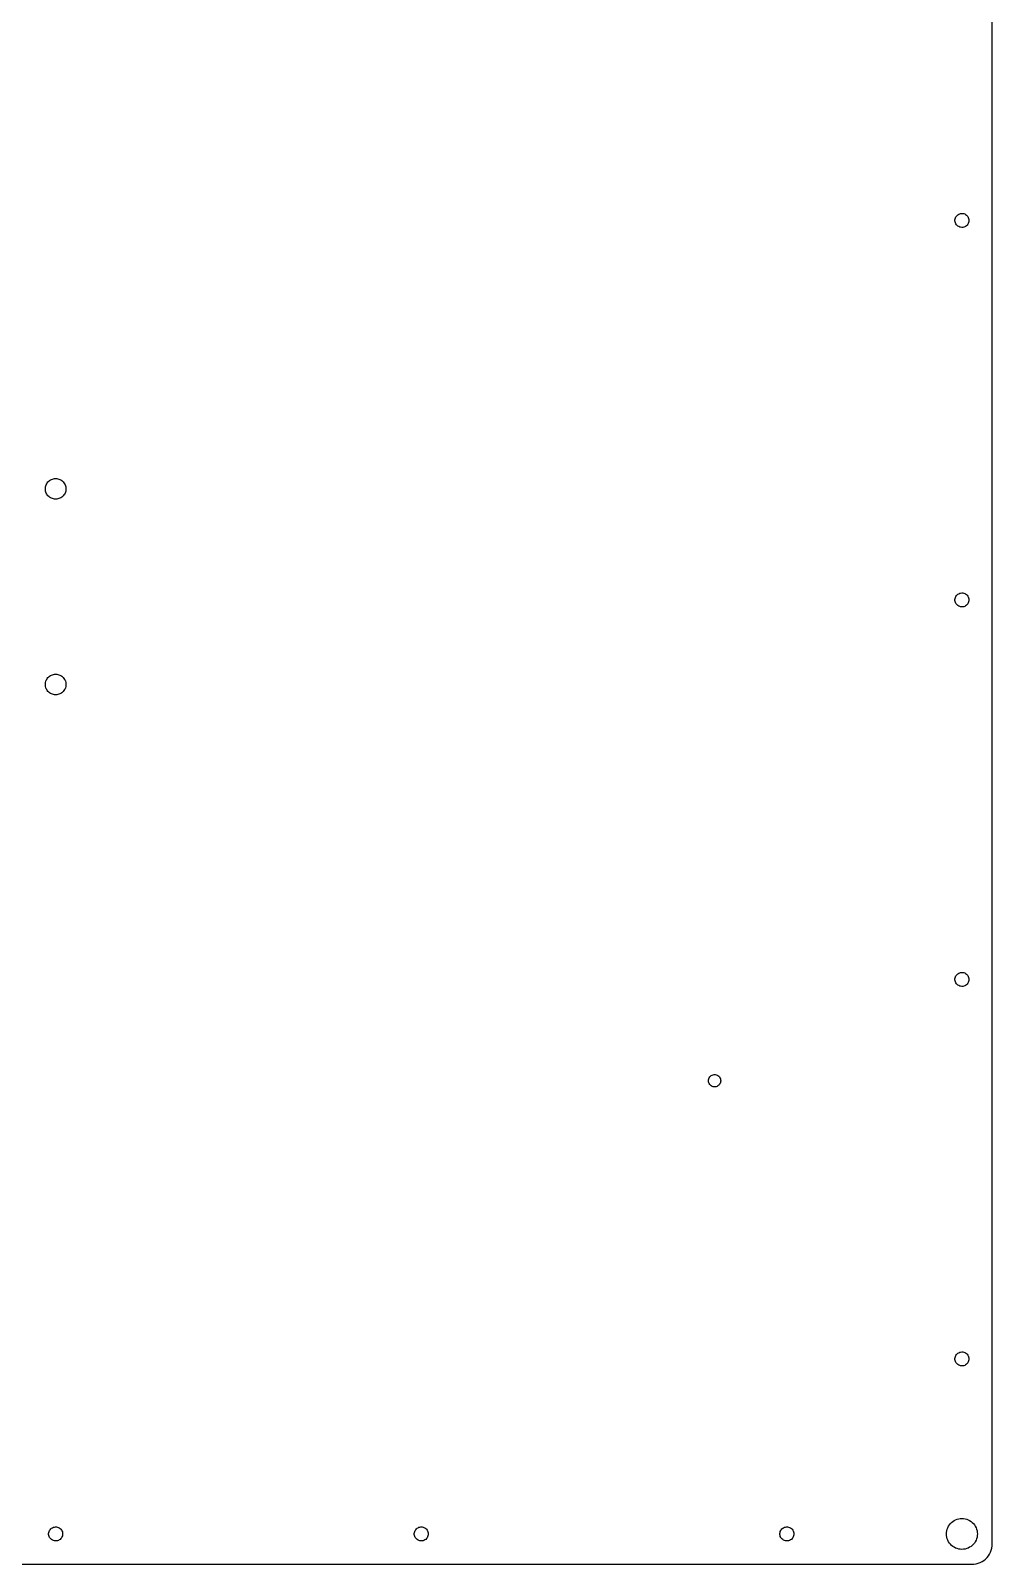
# Model space of a CAD drawing. Header units: metres. Extents: x -227 to 227, y -372 to 372.
# Drawn here: x -6.1 to 227.4, y -372.4 to 0 of the extents above; entities that cross this region are included whole.
import ezdxf

# ---------------------------------------------------------------- set-up
doc = ezdxf.new("R2010")
doc.units = ezdxf.units.M

msp = doc.modelspace()

# ---------------------------------------------------------------- linework, layer by layer
for p, q in [((227.375, -367.375), (227.375, 367.375)), ((219.011, -44.6888), (219.223, -44.5595)), ((219.223, -44.5595), (219.451, -44.4625)), ((219.451, -44.4625), (219.691, -44.3997)), ((219.691, -44.3997), (219.938, -44.3726)), ((219.938, -44.3726), (220.186, -44.3816)), ((220.186, -44.3816), (220.43, -44.4267)), ((220.43, -44.4267), (220.665, -44.5068)), ((220.665, -44.5068), (220.886, -44.6203)), ((220.886, -44.6203), (221.087, -44.7647)), ((218.305, -45.9473), (218.341, -45.7018)), ((218.305, -46.1955), (218.305, -45.9473)), ((218.341, -46.4411), (218.305, -46.1955)), ((218.341, -45.7018), (218.412, -45.4641)), ((218.412, -46.6787), (218.341, -46.4411)), ((218.412, -45.4641), (218.518, -45.2394)), ((218.518, -46.9034), (218.412, -46.6787)), ((218.518, -45.2394), (218.654, -45.0324)), ((218.654, -47.1104), (218.518, -46.9034)), ((218.654, -45.0324), (218.82, -44.8476)), ((218.82, -47.2953), (218.654, -47.1104)), ((218.82, -44.8476), (219.011, -44.6888)), ((219.011, -47.454), (218.82, -47.2953)), ((219.223, -47.5833), (219.011, -47.454)), ((219.451, -47.6804), (219.223, -47.5833)), ((219.691, -47.7431), (219.451, -47.6804)), ((219.938, -47.7703), (219.691, -47.7431)), ((220.186, -47.7612), (219.938, -47.7703)), ((220.43, -47.7161), (220.186, -47.7612)), ((220.665, -47.636), (220.43, -47.7161)), ((220.886, -47.5225), (220.665, -47.636)), ((221.087, -47.3781), (220.886, -47.5225)), ((221.087, -44.7647), (221.266, -44.937)), ((221.266, -47.2059), (221.087, -47.3781)), ((221.266, -44.937), (221.418, -45.1334)), ((221.418, -47.0094), (221.266, -47.2059)), ((221.418, -45.1334), (221.539, -45.3499)), ((221.539, -46.793), (221.418, -47.0094)), ((221.539, -45.3499), (221.628, -45.5816)), ((221.628, -46.5612), (221.539, -46.793)), ((221.628, -45.5816), (221.682, -45.8239)), ((221.682, -46.3189), (221.628, -46.5612)), ((221.682, -45.8239), (221.7, -46.0714)), ((221.7, -46.0714), (221.682, -46.3189)), ((-2.5, -111.25), (-2.4863, -110.989)), ((-2.4863, -111.511), (-2.5, -111.25)), ((-2.4863, -110.989), (-2.44536, -110.73)), ((-2.44536, -111.77), (-2.4863, -111.511)), ((-2.44536, -110.73), (-2.37764, -110.477)), ((-2.37764, -110.477), (-2.28386, -110.233)), ((-2.28386, -110.233), (-2.16505, -110)), ((-2.16505, -110), (-2.02254, -109.781)), ((-2.02254, -109.781), (-1.85785, -109.577)), ((-1.85785, -109.577), (-1.67282, -109.392)), ((-1.67282, -109.392), (-1.46945, -109.227)), ((-1.46945, -109.227), (-1.25, -109.085)), ((-1.25, -109.085), (-1.01683, -108.966)), ((-1.01683, -108.966), (-0.77254, -108.872)), ((-0.77254, -108.872), (-0.51977, -108.805)), ((-0.51977, -108.805), (-0.26131, -108.764)), ((-0.26131, -108.764), (0, -108.75)), ((0, -108.75), (0.26131, -108.764)), ((0.26131, -108.764), (0.51977, -108.805)), ((0.51977, -108.805), (0.77254, -108.872)), ((0.77254, -108.872), (1.01683, -108.966)), ((1.01683, -108.966), (1.25, -109.085)), ((1.25, -109.085), (1.46945, -109.227)), ((1.46945, -109.227), (1.67282, -109.392)), ((1.67282, -109.392), (1.85785, -109.577)), ((1.85785, -109.577), (2.02254, -109.781)), ((2.02254, -109.781), (2.16505, -110)), ((2.16505, -110), (2.28386, -110.233)), ((2.28386, -110.233), (2.37764, -110.477)), ((2.37764, -110.477), (2.44536, -110.73)), ((2.44536, -110.73), (2.4863, -110.989)), ((2.4863, -111.511), (2.44536, -111.77)), ((2.4863, -110.989), (2.5, -111.25)), ((2.5, -111.25), (2.4863, -111.511)), ((-2.37764, -112.023), (-2.44536, -111.77)), ((-2.28386, -112.267), (-2.37764, -112.023)), ((-2.16505, -112.5), (-2.28386, -112.267)), ((-2.02254, -112.719), (-2.16505, -112.5)), ((-1.85785, -112.923), (-2.02254, -112.719)), ((-1.67282, -113.108), (-1.85785, -112.923)), ((-1.46945, -113.273), (-1.67282, -113.108)), ((-1.25, -113.415), (-1.46945, -113.273)), ((-1.01683, -113.534), (-1.25, -113.415)), ((-0.77254, -113.628), (-1.01683, -113.534)), ((-0.51977, -113.695), (-0.77254, -113.628)), ((-0.26131, -113.736), (-0.51977, -113.695)), ((0, -113.75), (-0.26131, -113.736)), ((0.26131, -113.736), (0, -113.75)), ((0.51977, -113.695), (0.26131, -113.736)), ((0.77254, -113.628), (0.51977, -113.695)), ((1.01683, -113.534), (0.77254, -113.628)), ((1.25, -113.415), (1.01683, -113.534)), ((1.46945, -113.273), (1.25, -113.415)), ((1.67282, -113.108), (1.46945, -113.273)), ((1.85785, -112.923), (1.67282, -113.108)), ((2.02254, -112.719), (1.85785, -112.923)), ((2.16505, -112.5), (2.02254, -112.719)), ((2.28386, -112.267), (2.16505, -112.5)), ((2.37764, -112.023), (2.28386, -112.267)), ((2.44536, -111.77), (2.37764, -112.023)), ((218.341, -137.845), (218.412, -137.607)), ((218.412, -137.607), (218.518, -137.382)), ((218.518, -137.382), (218.654, -137.175)), ((218.654, -137.175), (218.82, -136.99)), ((218.82, -136.99), (219.011, -136.832)), ((219.011, -136.832), (219.223, -136.702)), ((219.223, -136.702), (219.451, -136.605)), ((219.451, -136.605), (219.691, -136.543)), ((219.691, -136.543), (219.938, -136.515)), ((219.938, -136.515), (220.186, -136.524)), ((220.186, -136.524), (220.43, -136.57)), ((220.43, -136.57), (220.665, -136.65)), ((220.665, -136.65), (220.886, -136.763)), ((220.886, -136.763), (221.087, -136.908)), ((221.087, -136.908), (221.266, -137.08)), ((221.266, -137.08), (221.418, -137.276)), ((221.418, -137.276), (221.539, -137.493)), ((221.539, -137.493), (221.628, -137.725)), ((221.628, -137.725), (221.682, -137.967)), ((218.305, -138.09), (218.341, -137.845)), ((218.305, -138.338), (218.305, -138.09)), ((218.341, -138.584), (218.305, -138.338)), ((218.412, -138.822), (218.341, -138.584)), ((218.518, -139.046), (218.412, -138.822)), ((218.654, -139.253), (218.518, -139.046)), ((218.82, -139.438), (218.654, -139.253)), ((219.011, -139.597), (218.82, -139.438)), ((219.223, -139.726), (219.011, -139.597)), ((219.451, -139.823), (219.223, -139.726)), ((219.691, -139.886), (219.451, -139.823)), ((219.938, -139.913), (219.691, -139.886)), ((220.186, -139.904), (219.938, -139.913)), ((220.43, -139.859), (220.186, -139.904)), ((220.665, -139.779), (220.43, -139.859)), ((220.886, -139.665), (220.665, -139.779)), ((221.087, -139.521), (220.886, -139.665)), ((221.266, -139.349), (221.087, -139.521)), ((221.418, -139.152), (221.266, -139.349)), ((221.539, -138.936), (221.418, -139.152)), ((221.628, -138.704), (221.539, -138.936)), ((221.682, -138.462), (221.628, -138.704)), ((221.682, -137.967), (221.7, -138.214)), ((221.7, -138.214), (221.682, -138.462)), ((-1.01683, -156.466), (-0.77254, -156.372)), ((-0.77254, -156.372), (-0.51977, -156.305)), ((-0.51977, -156.305), (-0.26131, -156.264)), ((-0.26131, -156.264), (0, -156.25)), ((0, -156.25), (0.26131, -156.264)), ((0.26131, -156.264), (0.51977, -156.305)), ((0.51977, -156.305), (0.77254, -156.372)), ((0.77254, -156.372), (1.01683, -156.466)), ((-2.5, -158.75), (-2.4863, -158.489)), ((-2.4863, -159.011), (-2.5, -158.75)), ((-2.4863, -158.489), (-2.44536, -158.23)), ((-2.44536, -159.27), (-2.4863, -159.011)), ((-2.44536, -158.23), (-2.37764, -157.977)), ((-2.37764, -159.523), (-2.44536, -159.27)), ((-2.37764, -157.977), (-2.28386, -157.733)), ((-2.28386, -159.767), (-2.37764, -159.523)), ((-2.28386, -157.733), (-2.16505, -157.5)), ((-2.16505, -160), (-2.28386, -159.767)), ((-2.16505, -157.5), (-2.02254, -157.281)), ((-2.02254, -160.219), (-2.16505, -160)), ((-2.02254, -157.281), (-1.85785, -157.077)), ((-1.85785, -157.077), (-1.67282, -156.892)), ((-1.67282, -156.892), (-1.46945, -156.727)), ((-1.46945, -156.727), (-1.25, -156.585)), ((-1.25, -156.585), (-1.01683, -156.466)), ((1.01683, -156.466), (1.25, -156.585)), ((1.25, -156.585), (1.46945, -156.727)), ((1.46945, -156.727), (1.67282, -156.892)), ((1.67282, -156.892), (1.85785, -157.077)), ((1.85785, -157.077), (2.02254, -157.281)), ((2.02254, -157.281), (2.16505, -157.5)), ((2.16505, -160), (2.02254, -160.219)), ((2.16505, -157.5), (2.28386, -157.733)), ((2.28386, -159.767), (2.16505, -160)), ((2.28386, -157.733), (2.37764, -157.977)), ((2.37764, -159.523), (2.28386, -159.767)), ((2.37764, -157.977), (2.44536, -158.23)), ((2.44536, -159.27), (2.37764, -159.523)), ((2.44536, -158.23), (2.4863, -158.489)), ((2.4863, -159.011), (2.44536, -159.27)), ((2.4863, -158.489), (2.5, -158.75)), ((2.5, -158.75), (2.4863, -159.011)), ((-1.85785, -160.423), (-2.02254, -160.219)), ((-1.67282, -160.608), (-1.85785, -160.423)), ((-1.46945, -160.773), (-1.67282, -160.608)), ((-1.25, -160.915), (-1.46945, -160.773)), ((-1.01683, -161.034), (-1.25, -160.915)), ((-0.77254, -161.128), (-1.01683, -161.034)), ((-0.51977, -161.195), (-0.77254, -161.128)), ((-0.26131, -161.236), (-0.51977, -161.195)), ((0, -161.25), (-0.26131, -161.236)), ((0.26131, -161.236), (0, -161.25)), ((0.51977, -161.195), (0.26131, -161.236)), ((0.77254, -161.128), (0.51977, -161.195)), ((1.01683, -161.034), (0.77254, -161.128)), ((1.25, -160.915), (1.01683, -161.034)), ((1.46945, -160.773), (1.25, -160.915)), ((1.67282, -160.608), (1.46945, -160.773)), ((1.85785, -160.423), (1.67282, -160.608)), ((2.02254, -160.219), (1.85785, -160.423)), ((218.305, -230.233), (218.341, -229.988)), ((218.305, -230.481), (218.305, -230.233)), ((218.341, -230.727), (218.305, -230.481)), ((218.341, -229.988), (218.412, -229.75)), ((218.412, -230.964), (218.341, -230.727)), ((218.412, -229.75), (218.518, -229.525)), ((218.518, -229.525), (218.654, -229.318)), ((218.654, -229.318), (218.82, -229.133)), ((218.82, -229.133), (219.011, -228.975)), ((219.011, -228.975), (219.223, -228.845)), ((219.223, -228.845), (219.451, -228.748)), ((219.451, -228.748), (219.691, -228.685)), ((219.691, -228.685), (219.938, -228.658)), ((219.938, -228.658), (220.186, -228.667)), ((220.186, -228.667), (220.43, -228.712)), ((220.43, -228.712), (220.665, -228.793)), ((220.665, -228.793), (220.886, -228.906)), ((220.886, -228.906), (221.087, -229.05)), ((221.087, -229.05), (221.266, -229.223)), ((221.266, -229.223), (221.418, -229.419)), ((221.418, -229.419), (221.539, -229.636)), ((221.539, -229.636), (221.628, -229.867)), ((221.628, -230.847), (221.539, -231.079)), ((221.628, -229.867), (221.682, -230.11)), ((221.682, -230.605), (221.628, -230.847)), ((221.682, -230.11), (221.7, -230.357)), ((221.7, -230.357), (221.682, -230.605)), ((218.518, -231.189), (218.412, -230.964)), ((218.654, -231.396), (218.518, -231.189)), ((218.82, -231.581), (218.654, -231.396)), ((219.011, -231.74), (218.82, -231.581)), ((219.223, -231.869), (219.011, -231.74)), ((219.451, -231.966), (219.223, -231.869)), ((219.691, -232.029), (219.451, -231.966)), ((219.938, -232.056), (219.691, -232.029)), ((220.186, -232.047), (219.938, -232.056)), ((220.43, -232.002), (220.186, -232.047)), ((220.665, -231.922), (220.43, -232.002)), ((220.886, -231.808), (220.665, -231.922)), ((221.087, -231.664), (220.886, -231.808)), ((221.266, -231.492), (221.087, -231.664)), ((221.418, -231.295), (221.266, -231.492)), ((221.539, -231.079), (221.418, -231.295)), ((158.45, -254.95), (158.47, -254.703)), ((158.47, -255.197), (158.45, -254.95)), ((158.47, -254.703), (158.531, -254.463)), ((158.531, -255.437), (158.47, -255.197)), ((158.531, -254.463), (158.631, -254.236)), ((158.631, -255.664), (158.531, -255.437)), ((158.631, -254.236), (158.766, -254.029)), ((158.766, -255.871), (158.631, -255.664)), ((158.766, -254.029), (158.934, -253.846)), ((158.934, -256.054), (158.766, -255.871)), ((158.934, -253.846), (159.13, -253.694)), ((159.13, -256.206), (158.934, -256.054)), ((159.13, -253.694), (159.347, -253.576)), ((159.347, -256.324), (159.13, -256.206)), ((159.347, -253.576), (159.582, -253.496)), ((159.582, -256.404), (159.347, -256.324)), ((159.582, -253.496), (159.826, -253.455)), ((159.826, -256.445), (159.582, -256.404)), ((159.826, -253.455), (160.074, -253.455)), ((160.074, -256.445), (159.826, -256.445)), ((160.074, -253.455), (160.318, -253.496)), ((160.318, -256.404), (160.074, -256.445)), ((160.318, -253.496), (160.553, -253.576)), ((160.553, -256.324), (160.318, -256.404)), ((160.553, -253.576), (160.77, -253.694)), ((160.77, -256.206), (160.553, -256.324)), ((160.77, -253.694), (160.966, -253.846)), ((160.966, -256.054), (160.77, -256.206)), ((160.966, -253.846), (161.134, -254.029)), ((161.134, -255.871), (160.966, -256.054)), ((161.134, -254.029), (161.269, -254.236)), ((161.269, -255.664), (161.134, -255.871)), ((161.269, -254.236), (161.369, -254.463)), ((161.369, -255.437), (161.269, -255.664)), ((161.369, -254.463), (161.43, -254.703)), ((161.43, -255.197), (161.369, -255.437)), ((161.43, -254.703), (161.45, -254.95)), ((161.45, -254.95), (161.43, -255.197)), ((218.305, -322.376), (218.341, -322.13)), ((218.305, -322.624), (218.305, -322.376)), ((218.341, -322.87), (218.305, -322.624)), ((218.341, -322.13), (218.412, -321.893)), ((218.412, -323.107), (218.341, -322.87)), ((218.412, -321.893), (218.518, -321.668)), ((218.518, -323.332), (218.412, -323.107)), ((218.518, -321.668), (218.654, -321.461)), ((218.654, -323.539), (218.518, -323.332)), ((218.654, -321.461), (218.82, -321.276)), ((218.82, -323.724), (218.654, -323.539)), ((218.82, -321.276), (219.011, -321.117)), ((219.011, -323.883), (218.82, -323.724)), ((219.011, -321.117), (219.223, -320.988)), ((219.223, -324.012), (219.011, -323.883)), ((219.223, -320.988), (219.451, -320.891)), ((219.451, -320.891), (219.691, -320.828)), ((219.691, -320.828), (219.938, -320.801)), ((219.938, -320.801), (220.186, -320.81)), ((220.186, -320.81), (220.43, -320.855)), ((220.43, -320.855), (220.665, -320.935)), ((220.665, -320.935), (220.886, -321.049)), ((220.886, -323.951), (220.665, -324.065)), ((220.886, -321.049), (221.087, -321.193)), ((221.087, -323.807), (220.886, -323.951)), ((221.087, -321.193), (221.266, -321.366)), ((221.266, -323.634), (221.087, -323.807)), ((221.266, -321.366), (221.418, -321.562)), ((221.418, -323.438), (221.266, -323.634)), ((221.418, -321.562), (221.539, -321.778)), ((221.539, -323.222), (221.418, -323.438)), ((221.539, -321.778), (221.628, -322.01)), ((221.628, -322.99), (221.539, -323.222)), ((221.628, -322.01), (221.682, -322.252)), ((221.682, -322.748), (221.628, -322.99)), ((221.682, -322.252), (221.7, -322.5)), ((221.7, -322.5), (221.682, -322.748)), ((219.451, -324.109), (219.223, -324.012)), ((219.691, -324.172), (219.451, -324.109)), ((219.938, -324.199), (219.691, -324.172)), ((220.186, -324.19), (219.938, -324.199)), ((220.43, -324.145), (220.186, -324.19)), ((220.665, -324.065), (220.43, -324.145)), ((-1.69545, -364.876), (-1.65932, -364.63)), ((-1.69545, -365.124), (-1.69545, -364.876)), ((-1.65932, -364.63), (-1.58781, -364.393)), ((-1.58781, -364.393), (-1.48248, -364.168)), ((-1.48248, -364.168), (-1.34554, -363.961)), ((-1.34554, -363.961), (-1.17992, -363.776)), ((-1.17992, -363.776), (-0.98915, -363.617)), ((-0.98915, -363.617), (-0.7773, -363.488)), ((-0.7773, -363.488), (-0.54889, -363.391)), ((-0.54889, -363.391), (-0.30878, -363.328)), ((-0.30878, -363.328), (-0.06207, -363.301)), ((-0.06207, -363.301), (0.18593, -363.31)), ((0.18593, -363.31), (0.42998, -363.355)), ((0.42998, -363.355), (0.66487, -363.435)), ((0.66487, -363.435), (0.88559, -363.549)), ((0.88559, -363.549), (1.08743, -363.693)), ((1.08743, -363.693), (1.2661, -363.866)), ((1.2661, -363.866), (1.41779, -364.062)), ((1.41779, -364.062), (1.53926, -364.278)), ((1.53926, -364.278), (1.62791, -364.51)), ((1.62791, -364.51), (1.68187, -364.752)), ((1.68187, -364.752), (1.7, -365)), ((87.0545, -364.876), (87.0907, -364.63)), ((87.0545, -365.124), (87.0545, -364.876)), ((87.0907, -364.63), (87.1622, -364.393)), ((87.1622, -364.393), (87.2675, -364.168)), ((87.2675, -364.168), (87.4044, -363.961)), ((87.4044, -363.961), (87.5701, -363.776)), ((87.5701, -363.776), (87.7608, -363.617)), ((87.7608, -363.617), (87.9727, -363.488)), ((87.9727, -363.488), (88.2011, -363.391)), ((88.2011, -363.391), (88.4412, -363.328)), ((88.4412, -363.328), (88.6879, -363.301)), ((88.6879, -363.301), (88.9359, -363.31)), ((88.9359, -363.31), (89.18, -363.355)), ((89.18, -363.355), (89.4149, -363.435)), ((89.4149, -363.435), (89.6356, -363.549)), ((89.6356, -363.549), (89.8374, -363.693)), ((89.8374, -363.693), (90.0161, -363.866)), ((90.0161, -363.866), (90.1678, -364.062)), ((90.1678, -364.062), (90.2893, -364.278)), ((90.2893, -364.278), (90.3779, -364.51)), ((90.3779, -364.51), (90.4319, -364.752)), ((90.4319, -364.752), (90.45, -365)), ((175.805, -364.876), (175.841, -364.63)), ((175.805, -365.124), (175.805, -364.876)), ((175.841, -364.63), (175.912, -364.393)), ((175.912, -364.393), (176.018, -364.168)), ((176.018, -364.168), (176.154, -363.961)), ((176.154, -363.961), (176.32, -363.776)), ((176.32, -363.776), (176.511, -363.617)), ((176.511, -363.617), (176.723, -363.488)), ((176.723, -363.488), (176.951, -363.391)), ((176.951, -363.391), (177.191, -363.328)), ((177.191, -363.328), (177.438, -363.301)), ((177.438, -363.301), (177.686, -363.31)), ((177.686, -363.31), (177.93, -363.355)), ((177.93, -363.355), (178.165, -363.435)), ((178.165, -363.435), (178.386, -363.549)), ((178.386, -363.549), (178.587, -363.693)), ((178.587, -363.693), (178.766, -363.866)), ((178.766, -363.866), (178.918, -364.062)), ((178.918, -364.062), (179.039, -364.278)), ((179.039, -364.278), (179.128, -364.51)), ((179.128, -364.51), (179.182, -364.752)), ((179.182, -364.752), (179.2, -365)), ((216.25, -365), (216.271, -364.608)), ((216.271, -364.608), (216.332, -364.22)), ((216.332, -364.22), (216.434, -363.841)), ((216.434, -363.841), (216.574, -363.475)), ((216.574, -363.475), (216.752, -363.125)), ((216.752, -363.125), (216.966, -362.796)), ((216.966, -362.796), (217.213, -362.491)), ((217.213, -362.491), (217.491, -362.213)), ((217.491, -362.213), (217.796, -361.966)), ((217.796, -361.966), (218.125, -361.752)), ((218.125, -361.752), (218.475, -361.574)), ((218.475, -361.574), (218.841, -361.434)), ((218.841, -361.434), (219.22, -361.332)), ((219.22, -361.332), (219.608, -361.271)), ((219.608, -361.271), (220, -361.25)), ((220, -361.25), (220.392, -361.271)), ((220.392, -361.271), (220.78, -361.332)), ((220.78, -361.332), (221.159, -361.434)), ((221.159, -361.434), (221.525, -361.574)), ((221.525, -361.574), (221.875, -361.752)), ((221.875, -361.752), (222.204, -361.966)), ((222.204, -361.966), (222.509, -362.213)), ((222.509, -362.213), (222.787, -362.491)), ((222.787, -362.491), (223.034, -362.796)), ((223.034, -362.796), (223.248, -363.125)), ((223.248, -363.125), (223.426, -363.475)), ((223.426, -363.475), (223.566, -363.841)), ((223.566, -363.841), (223.668, -364.22)), ((223.668, -364.22), (223.729, -364.608)), ((223.729, -364.608), (223.75, -365)), ((-1.65932, -365.37), (-1.69545, -365.124)), ((-1.58781, -365.607), (-1.65932, -365.37)), ((-1.48248, -365.832), (-1.58781, -365.607)), ((-1.34554, -366.039), (-1.48248, -365.832)), ((-1.17992, -366.224), (-1.34554, -366.039)), ((-0.98915, -366.383), (-1.17992, -366.224)), ((-0.7773, -366.512), (-0.98915, -366.383)), ((-0.54889, -366.609), (-0.7773, -366.512)), ((-0.30878, -366.672), (-0.54889, -366.609)), ((-0.06207, -366.699), (-0.30878, -366.672)), ((0.18593, -366.69), (-0.06207, -366.699)), ((0.42998, -366.645), (0.18593, -366.69)), ((0.66487, -366.565), (0.42998, -366.645)), ((0.88559, -366.451), (0.66487, -366.565)), ((1.08743, -366.307), (0.88559, -366.451)), ((1.2661, -366.134), (1.08743, -366.307)), ((1.41779, -365.938), (1.2661, -366.134)), ((1.53926, -365.722), (1.41779, -365.938)), ((1.62791, -365.49), (1.53926, -365.722)), ((1.68187, -365.248), (1.62791, -365.49)), ((1.7, -365), (1.68187, -365.248)), ((87.0907, -365.37), (87.0545, -365.124)), ((87.1622, -365.607), (87.0907, -365.37)), ((87.2675, -365.832), (87.1622, -365.607)), ((87.4044, -366.039), (87.2675, -365.832)), ((87.5701, -366.224), (87.4044, -366.039)), ((87.7608, -366.383), (87.5701, -366.224)), ((87.9727, -366.512), (87.7608, -366.383)), ((88.2011, -366.609), (87.9727, -366.512)), ((88.4412, -366.672), (88.2011, -366.609)), ((88.6879, -366.699), (88.4412, -366.672)), ((88.9359, -366.69), (88.6879, -366.699)), ((89.18, -366.645), (88.9359, -366.69)), ((89.4149, -366.565), (89.18, -366.645)), ((89.6356, -366.451), (89.4149, -366.565)), ((89.8374, -366.307), (89.6356, -366.451)), ((90.0161, -366.134), (89.8374, -366.307)), ((90.1678, -365.938), (90.0161, -366.134)), ((90.2893, -365.722), (90.1678, -365.938)), ((90.3779, -365.49), (90.2893, -365.722)), ((90.4319, -365.248), (90.3779, -365.49)), ((90.45, -365), (90.4319, -365.248)), ((175.841, -365.37), (175.805, -365.124)), ((175.912, -365.607), (175.841, -365.37)), ((176.018, -365.832), (175.912, -365.607)), ((176.154, -366.039), (176.018, -365.832)), ((176.32, -366.224), (176.154, -366.039)), ((176.511, -366.383), (176.32, -366.224)), ((176.723, -366.512), (176.511, -366.383)), ((176.951, -366.609), (176.723, -366.512)), ((177.191, -366.672), (176.951, -366.609)), ((177.438, -366.699), (177.191, -366.672)), ((177.686, -366.69), (177.438, -366.699)), ((177.93, -366.645), (177.686, -366.69)), ((178.165, -366.565), (177.93, -366.645)), ((178.386, -366.451), (178.165, -366.565)), ((178.587, -366.307), (178.386, -366.451)), ((178.766, -366.134), (178.587, -366.307)), ((178.918, -365.938), (178.766, -366.134)), ((179.039, -365.722), (178.918, -365.938)), ((179.128, -365.49), (179.039, -365.722)), ((179.182, -365.248), (179.128, -365.49)), ((179.2, -365), (179.182, -365.248)), ((216.271, -365.392), (216.25, -365)), ((216.332, -365.78), (216.271, -365.392)), ((216.434, -366.159), (216.332, -365.78)), ((216.574, -366.525), (216.434, -366.159)), ((216.752, -366.875), (216.574, -366.525)), ((216.966, -367.204), (216.752, -366.875)), ((217.213, -367.509), (216.966, -367.204)), ((217.491, -367.787), (217.213, -367.509)), ((217.796, -368.034), (217.491, -367.787)), ((218.125, -368.248), (217.796, -368.034)), ((218.475, -368.426), (218.125, -368.248)), ((218.841, -368.566), (218.475, -368.426)), ((219.22, -368.668), (218.841, -368.566)), ((221.159, -368.566), (220.78, -368.668)), ((221.525, -368.426), (221.159, -368.566)), ((221.875, -368.248), (221.525, -368.426)), ((222.204, -368.034), (221.875, -368.248)), ((222.509, -367.787), (222.204, -368.034)), ((222.787, -367.509), (222.509, -367.787)), ((223.034, -367.204), (222.787, -367.509)), ((223.248, -366.875), (223.034, -367.204)), ((223.426, -366.525), (223.248, -366.875)), ((223.566, -366.159), (223.426, -366.525)), ((223.668, -365.78), (223.566, -366.159)), ((223.729, -365.392), (223.668, -365.78)), ((223.75, -365), (223.729, -365.392)), ((227.13, -368.92), (227.266, -368.415)), ((227.266, -368.415), (227.348, -367.898)), ((227.348, -367.898), (227.375, -367.375)), ((-222.375, -372.375), (222.375, -372.375)), ((219.608, -368.729), (219.22, -368.668)), ((220, -368.75), (219.608, -368.729)), ((220.392, -368.729), (220, -368.75)), ((220.78, -368.668), (220.392, -368.729)), ((222.375, -372.375), (222.898, -372.348)), ((222.898, -372.348), (223.415, -372.266)), ((223.415, -372.266), (223.92, -372.13)), ((223.92, -372.13), (224.409, -371.943)), ((224.409, -371.943), (224.875, -371.705)), ((224.875, -371.705), (225.314, -371.42)), ((225.314, -371.42), (225.721, -371.091)), ((225.721, -371.091), (226.091, -370.721)), ((226.091, -370.721), (226.42, -370.314)), ((226.42, -370.314), (226.705, -369.875)), ((226.705, -369.875), (226.943, -369.409)), ((226.943, -369.409), (227.13, -368.92))]:
    msp.add_line(p, q)

doc.saveas('drawing.dxf')
